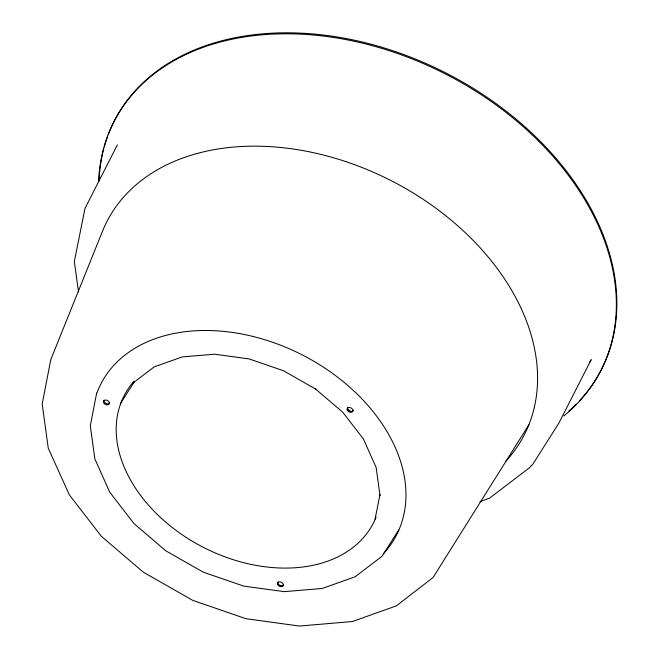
<?xml version="1.0" encoding="UTF-8"?>
<svg xmlns="http://www.w3.org/2000/svg" width="659" height="659" viewBox="0 0 659 659"><rect width="100%" height="100%" fill="white"/><g stroke="black" fill="none" stroke-linecap="round" stroke-linejoin="round"><path stroke-width="0.99" d="M96.667 392.995L90.299 425.846L94.838 458.853L109.732 492.182L133.95 523.551L165.846 550.833L203.252 572.16L243.624 586.082L284.194 591.65L322.21 588.487L355.077 576.806L380.556 557.399L382.302 555.842L398.744 529.902M375.053 519.168L380.037 494.357M117.36 144.889L84.97 208.458L74.335 261.516L78.52 291.962M528.856 424.8L433.054 577.523L396.314 605.909L352.359 621.536L299.466 626.05L245.947 618.702L192.708 600.341L143.374 572.21L101.297 536.237L69.352 494.851L48.255 448.161L42.184 404.008L50.801 359.583L102.392 231.507A234.357 165.714 27 0 1 404.527 187.873A234.357 165.714 27 0 1 505.651 461.415M120.358 403.728L134.222 381.858M589.566 362.252L591.214 359.657L558.816 423.226L533.032 463.92L529.424 467.783L489.48 498.204L479.933 501.598M132.467 383.414L154.198 366.865L182.23 356.906L214.653 354.204L249.25 358.949L283.543 370.762L315.982 389.255L315.587 389.016L342.787 412.279L363.447 439.034L376.141 467.462L380.012 495.617M97.005 392.78A166.002 117.384 27 0 1 310.521 359.353A166.002 117.384 27 0 1 383.349 553.791M576.205 404.173A273.419 193.334 27 0 1 568.931 411.043M99.089 180.69A273.419 193.334 27 0 1 103.76 148.786M104.295 146.8A273.419 193.334 27 0 1 107.714 136.141M108.422 134.255A273.419 193.334 27 0 1 460.419 80.777A273.419 193.334 27 0 1 579.615 400.614M98.586 181.67A273.419 193.334 27 0 1 443.581 73.042A273.419 193.334 27 0 1 563.774 415.969M376.1 517.117A139.963 98.965 27 0 1 196.868 543.864A139.963 98.965 27 0 1 133.917 381.306M348.018 409.247A141.528 100.077 27 0 1 350.143 411.595M282.695 585.867A164.437 116.281 27 0 1 279.704 585.686M109.765 402.764A3.122 2.208 27 0 1 106.099 403.53A3.122 2.208 27 0 1 104.081 400.186M353.381 410.219A3.122 2.208 27 0 1 349.715 410.985A3.122 2.208 27 0 1 347.697 407.641M283.732 584.574A3.122 2.208 27 0 1 280.067 585.349A3.122 2.208 27 0 1 278.049 582.004M347.161 409.824A3.122 2.208 27 0 0 352.087 412.056A3.122 2.208 27 0 0 350.86 407.855A3.122 2.208 27 0 0 347.161 409.824M103.545 402.377A3.122 2.208 27 0 0 108.471 404.61A3.122 2.208 27 0 0 107.244 400.408A3.122 2.208 27 0 0 103.545 402.377M277.513 584.187A3.122 2.208 27 0 0 282.439 586.419A3.122 2.208 27 0 0 281.212 582.218A3.122 2.208 27 0 0 277.513 584.187"/></g></svg>
